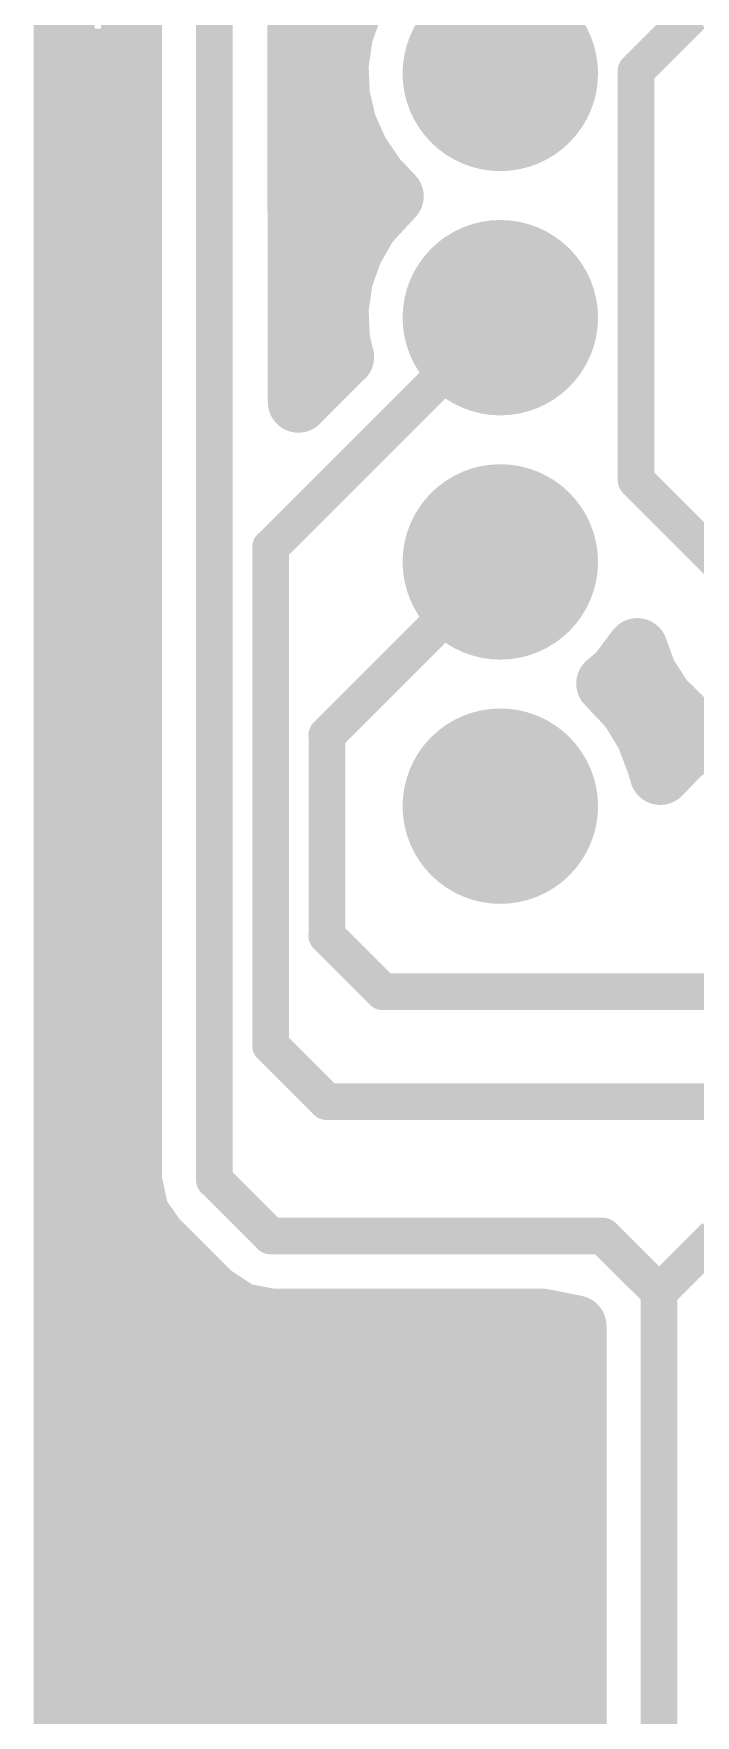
# Model space of a CAD drawing. Extents: x 0 to 2, y 0.1 to 1.8.
# Drawn here: x 0 to 0.271, y 0.463 to 1.151 of the extents above; entities that cross this region are included whole.
import ezdxf

# ---------------------------------------------------------------- set-up
doc = ezdxf.new("R2010")
doc.units = 0
doc.layers.add('Top', color=5, linetype='CONTINUOUS')

msp = doc.modelspace()

# ---------------------------------------------------------------- linework, layer by layer
at = {"layer": 'Top', "linetype": 'CONTINUOUS'}
for points, const_width in [([(0.0125, 1.7875), (0.0125, 0.1125)], 0.025), ([(0.04, 0.682), (0.04, 1.291)], 0.025), ([(0.074, 0.682), (0.074, 1.291)], 0.015), ([(0.108, 1.266), (0.1083, 1.0004)], 0.025), ([(0.191, 1.191), (0.191, 1.135)], 0.015), ([(0.1306, 1.1627), (0.1368, 1.1735)], 0.025), ([(0.1264, 1.151), (0.1306, 1.1627)], 0.025), ([(0.2695, 1.159), (0.2465, 1.136)], 0.015), ([(0.1246, 1.1386), (0.1264, 1.151)], 0.025), ([(0.015, 1.1409), (0.0375, 1.1409)], 0.025), ([(0.1105, 1.1409), (0.1222, 1.1409)], 0.025), ([(0.1251, 1.1261), (0.1246, 1.1386)], 0.025), ([(0.2465, 1.136), (0.2465, 0.9685)], 0.015), ([(0.1279, 1.114), (0.1251, 1.1261)], 0.025), ([(0.015, 1.116), (0.0375, 1.116)], 0.025), ([(0.1105, 1.116), (0.1246, 1.116)], 0.025), ([(0.133, 1.1026), (0.1279, 1.114)], 0.025), ([(0.14, 1.0923), (0.133, 1.1026)], 0.025), ([(0.015, 1.0912), (0.0375, 1.0912)], 0.025), ([(0.1105, 1.0912), (0.1383, 1.0912)], 0.025), ([(0.1471, 1.0847), (0.14, 1.0923)], 0.025), ([(0.1368, 1.0735), (0.1471, 1.0847)], 0.025), ([(0.1306, 1.0627), (0.1368, 1.0735)], 0.025), ([(0.015, 1.0663), (0.0375, 1.0663)], 0.025), ([(0.1105, 1.0663), (0.1297, 1.0663)], 0.025), ([(0.1264, 1.051), (0.1306, 1.0627)], 0.025), ([(0.1246, 1.0386), (0.1264, 1.051)], 0.025), ([(0.015, 1.0414), (0.0375, 1.0414)], 0.025), ([(0.1105, 1.0414), (0.1222, 1.0414)], 0.025), ([(0.1251, 1.0261), (0.1246, 1.0386)], 0.025), ([(0.097, 0.941), (0.191, 1.035)], 0.015), ([(0.1268, 1.0189), (0.1251, 1.0261)], 0.025), ([(0.015, 1.0166), (0.0375, 1.0166)], 0.025), ([(0.1083, 1.0004), (0.1268, 1.0189)], 0.025), ([(0.1105, 1.0166), (0.1222, 1.0166)], 0.025), ([(0.015, 0.9917), (0.0375, 0.9917)], 0.025), ([(0.015, 0.9668), (0.0375, 0.9668)], 0.025), ([(0.2465, 0.9685), (0.301, 0.914)], 0.015), ([(0.015, 0.942), (0.0375, 0.942)], 0.025), ([(0.097, 0.737), (0.097, 0.941)], 0.015), ([(0.191, 0.935), (0.12, 0.864)], 0.015), ([(0.015, 0.9171), (0.0375, 0.9171)], 0.025), ([(0.247, 0.8995), (0.2396, 0.8896)], 0.025), ([(0.2509, 0.8889), (0.247, 0.8995)], 0.025), ([(0.015, 0.8922), (0.0375, 0.8922)], 0.025), ([(0.2396, 0.8896), (0.2346, 0.8852)], 0.025), ([(0.2346, 0.8852), (0.2442, 0.8749)], 0.025), ([(0.2577, 0.8785), (0.2509, 0.8889)], 0.025), ([(0.2666, 0.8698), (0.2577, 0.8785)], 0.025), ([(0.2442, 0.8749), (0.2507, 0.8642)], 0.025), ([(0.2756, 0.8643), (0.2666, 0.8698)], 0.025), ([(0.015, 0.8674), (0.0375, 0.8674)], 0.025), ([(0.2507, 0.8642), (0.2551, 0.8526)], 0.025), ([(0.2515, 0.8674), (0.2676, 0.8674)], 0.025), ([(0.2651, 0.857), (0.2759, 0.864)], 0.025), ([(0.12, 0.864), (0.12, 0.782)], 0.015), ([(0.2565, 0.848), (0.2651, 0.857)], 0.025), ([(0.2551, 0.8526), (0.2565, 0.848)], 0.025), ([(0.015, 0.8425), (0.0375, 0.8425)], 0.025), ([(0.015, 0.8176), (0.0375, 0.8176)], 0.025), ([(0.015, 0.7927), (0.0375, 0.7927)], 0.025), ([(0.12, 0.782), (0.143, 0.759)], 0.015), ([(0.015, 0.7679), (0.0375, 0.7679)], 0.025), ([(0.143, 0.759), (0.3606, 0.759)], 0.015), ([(0.015, 0.743), (0.0375, 0.743)], 0.025), ([(0.12, 0.714), (0.097, 0.737)], 0.015), ([(0.015, 0.7181), (0.0375, 0.7181)], 0.025), ([(0.301, 0.714), (0.12, 0.714)], 0.015), ([(0.015, 0.6933), (0.0375, 0.6933)], 0.025), ([(0.0429, 0.6682), (0.04, 0.682)], 0.025), ([(0.097, 0.659), (0.074, 0.682)], 0.015), ([(0.015, 0.6684), (0.0403, 0.6684)], 0.025), ([(0.05, 0.658), (0.0429, 0.6682)], 0.025), ([(0.073, 0.635), (0.05, 0.658)], 0.025), ([(0.233, 0.659), (0.097, 0.659)], 0.015), ([(0.256, 0.636), (0.233, 0.659)], 0.015), ([(0.256, 0.636), (0.279, 0.659)], 0.015), ([(0.015, 0.6435), (0.0618, 0.6435)], 0.025), ([(0.0848, 0.6273), (0.073, 0.635)], 0.025), ([(0.256, 0.3953), (0.256, 0.636)], 0.015), ([(0.097, 0.625), (0.0848, 0.6273)], 0.025), ([(0.208, 0.625), (0.097, 0.625)], 0.025), ([(0.222, 0.6222), (0.208, 0.625)], 0.025), ([(0.222, 0.3953), (0.222, 0.6222)], 0.025), ([(0.015, 0.6187), (0.2196, 0.6187)], 0.025), ([(0.015, 0.5938), (0.2196, 0.5938)], 0.025), ([(0.015, 0.5689), (0.2196, 0.5689)], 0.025), ([(0.015, 0.5441), (0.2196, 0.5441)], 0.025), ([(0.015, 0.5192), (0.2196, 0.5192)], 0.025), ([(0.015, 0.4943), (0.2196, 0.4943)], 0.025), ([(0.015, 0.4695), (0.2196, 0.4695)], 0.025)]:
    msp.add_lwpolyline(points, dxfattribs=dict(at, const_width=const_width))
for points, const_width in [([(0.1243, 1.1627, 1), (0.1368, 1.1627, 1), (0.1243, 1.1627, 1)], 0.0125), ([(0.1243, 1.1627, 1), (0.1368, 1.1627, 1), (0.1243, 1.1627, 1)], 0.0125), ([(0.211, 1.135, 1), (0.171, 1.135, 1), (0.211, 1.135, 1)], 0.04), ([(0.1202, 1.151, 1), (0.1327, 1.151, 1), (0.1202, 1.151, 1)], 0.0125), ([(0.1202, 1.151, 1), (0.1327, 1.151, 1), (0.1202, 1.151, 1)], 0.0125), ([(0.1184, 1.1386, 1), (0.1309, 1.1386, 1), (0.1184, 1.1386, 1)], 0.0125), ([(0.1184, 1.1386, 1), (0.1309, 1.1386, 1), (0.1184, 1.1386, 1)], 0.0125), ([(0.2428, 1.136, 1), (0.2503, 1.136, 1), (0.2428, 1.136, 1)], 0.0075), ([(0.2428, 1.136, 1), (0.2503, 1.136, 1), (0.2428, 1.136, 1)], 0.0075), ([(0.1189, 1.1261, 1), (0.1314, 1.1261, 1), (0.1189, 1.1261, 1)], 0.0125), ([(0.1189, 1.1261, 1), (0.1314, 1.1261, 1), (0.1189, 1.1261, 1)], 0.0125), ([(0.1873, 1.135, 1), (0.1948, 1.135, 1), (0.1873, 1.135, 1)], 0.0075), ([(0.1217, 1.114, 1), (0.1342, 1.114, 1), (0.1217, 1.114, 1)], 0.0125), ([(0.1217, 1.114, 1), (0.1342, 1.114, 1), (0.1217, 1.114, 1)], 0.0125), ([(0.1267, 1.1026, 1), (0.1392, 1.1026, 1), (0.1267, 1.1026, 1)], 0.0125), ([(0.1267, 1.1026, 1), (0.1392, 1.1026, 1), (0.1267, 1.1026, 1)], 0.0125), ([(0.1338, 1.0923, 1), (0.1463, 1.0923, 1), (0.1338, 1.0923, 1)], 0.0125), ([(0.1338, 1.0923, 1), (0.1463, 1.0923, 1), (0.1338, 1.0923, 1)], 0.0125), ([(0.1409, 1.0847, 1), (0.1534, 1.0847, 1), (0.1409, 1.0847, 1)], 0.0125), ([(0.1409, 1.0847, 1), (0.1534, 1.0847, 1), (0.1409, 1.0847, 1)], 0.0125), ([(0.1306, 1.0735, 1), (0.1431, 1.0735, 1), (0.1306, 1.0735, 1)], 0.0125), ([(0.1306, 1.0735, 1), (0.1431, 1.0735, 1), (0.1306, 1.0735, 1)], 0.0125), ([(0.1243, 1.0627, 1), (0.1368, 1.0627, 1), (0.1243, 1.0627, 1)], 0.0125), ([(0.1243, 1.0627, 1), (0.1368, 1.0627, 1), (0.1243, 1.0627, 1)], 0.0125), ([(0.211, 1.035, 1), (0.171, 1.035, 1), (0.211, 1.035, 1)], 0.04), ([(0.1202, 1.051, 1), (0.1327, 1.051, 1), (0.1202, 1.051, 1)], 0.0125), ([(0.1202, 1.051, 1), (0.1327, 1.051, 1), (0.1202, 1.051, 1)], 0.0125), ([(0.1184, 1.0386, 1), (0.1309, 1.0386, 1), (0.1184, 1.0386, 1)], 0.0125), ([(0.1184, 1.0386, 1), (0.1309, 1.0386, 1), (0.1184, 1.0386, 1)], 0.0125), ([(0.1873, 1.035, 1), (0.1948, 1.035, 1), (0.1873, 1.035, 1)], 0.0075), ([(0.1189, 1.0261, 1), (0.1314, 1.0261, 1), (0.1189, 1.0261, 1)], 0.0125), ([(0.1189, 1.0261, 1), (0.1314, 1.0261, 1), (0.1189, 1.0261, 1)], 0.0125), ([(0.1206, 1.0189, 1), (0.1331, 1.0189, 1), (0.1206, 1.0189, 1)], 0.0125), ([(0.1206, 1.0189, 1), (0.1331, 1.0189, 1), (0.1206, 1.0189, 1)], 0.0125), ([(0.1021, 1.0004, 1), (0.1146, 1.0004, 1), (0.1021, 1.0004, 1)], 0.0125), ([(0.1021, 1.0004, 1), (0.1146, 1.0004, 1), (0.1021, 1.0004, 1)], 0.0125), ([(0.211, 0.935, 1), (0.171, 0.935, 1), (0.211, 0.935, 1)], 0.04), ([(0.2428, 0.9685, 1), (0.2503, 0.9685, 1), (0.2428, 0.9685, 1)], 0.0075), ([(0.2428, 0.9685, 1), (0.2503, 0.9685, 1), (0.2428, 0.9685, 1)], 0.0075), ([(0.0932, 0.941, 1), (0.1007, 0.941, 1), (0.0932, 0.941, 1)], 0.0075), ([(0.0932, 0.941, 1), (0.1007, 0.941, 1), (0.0932, 0.941, 1)], 0.0075), ([(0.1873, 0.935, 1), (0.1948, 0.935, 1), (0.1873, 0.935, 1)], 0.0075), ([(0.2408, 0.8995, 1), (0.2533, 0.8995, 1), (0.2408, 0.8995, 1)], 0.0125), ([(0.2408, 0.8995, 1), (0.2533, 0.8995, 1), (0.2408, 0.8995, 1)], 0.0125), ([(0.2333, 0.8896, 1), (0.2458, 0.8896, 1), (0.2333, 0.8896, 1)], 0.0125), ([(0.2333, 0.8896, 1), (0.2458, 0.8896, 1), (0.2333, 0.8896, 1)], 0.0125), ([(0.2283, 0.8852, 1), (0.2408, 0.8852, 1), (0.2283, 0.8852, 1)], 0.0125), ([(0.2283, 0.8852, 1), (0.2408, 0.8852, 1), (0.2283, 0.8852, 1)], 0.0125), ([(0.2447, 0.8889, 1), (0.2572, 0.8889, 1), (0.2447, 0.8889, 1)], 0.0125), ([(0.2447, 0.8889, 1), (0.2572, 0.8889, 1), (0.2447, 0.8889, 1)], 0.0125), ([(0.2514, 0.8785, 1), (0.2639, 0.8785, 1), (0.2514, 0.8785, 1)], 0.0125), ([(0.2514, 0.8785, 1), (0.2639, 0.8785, 1), (0.2514, 0.8785, 1)], 0.0125), ([(0.2379, 0.8749, 1), (0.2504, 0.8749, 1), (0.2379, 0.8749, 1)], 0.0125), ([(0.2379, 0.8749, 1), (0.2504, 0.8749, 1), (0.2379, 0.8749, 1)], 0.0125), ([(0.2604, 0.8698, 1), (0.2729, 0.8698, 1), (0.2604, 0.8698, 1)], 0.0125), ([(0.2604, 0.8698, 1), (0.2729, 0.8698, 1), (0.2604, 0.8698, 1)], 0.0125), ([(0.211, 0.835, 1), (0.171, 0.835, 1), (0.211, 0.835, 1)], 0.04), ([(0.2445, 0.8642, 1), (0.257, 0.8642, 1), (0.2445, 0.8642, 1)], 0.0125), ([(0.2445, 0.8642, 1), (0.257, 0.8642, 1), (0.2445, 0.8642, 1)], 0.0125), ([(0.2694, 0.8643, 1), (0.2819, 0.8643, 1), (0.2694, 0.8643, 1)], 0.0125), ([(0.2696, 0.864, 1), (0.2821, 0.864, 1), (0.2696, 0.864, 1)], 0.0125), ([(0.1162, 0.864, 1), (0.1237, 0.864, 1), (0.1162, 0.864, 1)], 0.0075), ([(0.1162, 0.864, 1), (0.1237, 0.864, 1), (0.1162, 0.864, 1)], 0.0075), ([(0.2588, 0.857, 1), (0.2713, 0.857, 1), (0.2588, 0.857, 1)], 0.0125), ([(0.2588, 0.857, 1), (0.2713, 0.857, 1), (0.2588, 0.857, 1)], 0.0125), ([(0.2489, 0.8526, 1), (0.2614, 0.8526, 1), (0.2489, 0.8526, 1)], 0.0125), ([(0.2489, 0.8526, 1), (0.2614, 0.8526, 1), (0.2489, 0.8526, 1)], 0.0125), ([(0.2502, 0.848, 1), (0.2627, 0.848, 1), (0.2502, 0.848, 1)], 0.0125), ([(0.2502, 0.848, 1), (0.2627, 0.848, 1), (0.2502, 0.848, 1)], 0.0125), ([(0.1162, 0.782, 1), (0.1237, 0.782, 1), (0.1162, 0.782, 1)], 0.0075), ([(0.1162, 0.782, 1), (0.1237, 0.782, 1), (0.1162, 0.782, 1)], 0.0075), ([(0.1392, 0.759, 1), (0.1467, 0.759, 1), (0.1392, 0.759, 1)], 0.0075), ([(0.1392, 0.759, 1), (0.1467, 0.759, 1), (0.1392, 0.759, 1)], 0.0075), ([(0.0932, 0.737, 1), (0.1007, 0.737, 1), (0.0932, 0.737, 1)], 0.0075), ([(0.0932, 0.737, 1), (0.1007, 0.737, 1), (0.0932, 0.737, 1)], 0.0075), ([(0.1162, 0.714, 1), (0.1237, 0.714, 1), (0.1162, 0.714, 1)], 0.0075), ([(0.1162, 0.714, 1), (0.1237, 0.714, 1), (0.1162, 0.714, 1)], 0.0075), ([(0.0338, 0.682, 1), (0.0463, 0.682, 1), (0.0338, 0.682, 1)], 0.0125), ([(0.0338, 0.682, 1), (0.0463, 0.682, 1), (0.0338, 0.682, 1)], 0.0125), ([(0.0702, 0.682, 1), (0.0777, 0.682, 1), (0.0702, 0.682, 1)], 0.0075), ([(0.0702, 0.682, 1), (0.0777, 0.682, 1), (0.0702, 0.682, 1)], 0.0075), ([(0.0367, 0.6682, 1), (0.0492, 0.6682, 1), (0.0367, 0.6682, 1)], 0.0125), ([(0.0367, 0.6682, 1), (0.0492, 0.6682, 1), (0.0367, 0.6682, 1)], 0.0125), ([(0.0437, 0.658, 1), (0.0562, 0.658, 1), (0.0437, 0.658, 1)], 0.0125), ([(0.0437, 0.658, 1), (0.0562, 0.658, 1), (0.0437, 0.658, 1)], 0.0125), ([(0.0932, 0.659, 1), (0.1007, 0.659, 1), (0.0932, 0.659, 1)], 0.0075), ([(0.0932, 0.659, 1), (0.1007, 0.659, 1), (0.0932, 0.659, 1)], 0.0075), ([(0.2292, 0.659, 1), (0.2367, 0.659, 1), (0.2292, 0.659, 1)], 0.0075), ([(0.2292, 0.659, 1), (0.2367, 0.659, 1), (0.2292, 0.659, 1)], 0.0075), ([(0.0667, 0.635, 1), (0.0792, 0.635, 1), (0.0667, 0.635, 1)], 0.0125), ([(0.0667, 0.635, 1), (0.0792, 0.635, 1), (0.0667, 0.635, 1)], 0.0125), ([(0.2522, 0.636, 1), (0.2597, 0.636, 1), (0.2522, 0.636, 1)], 0.0075), ([(0.2522, 0.636, 1), (0.2597, 0.636, 1), (0.2522, 0.636, 1)], 0.0075), ([(0.2522, 0.636, 1), (0.2597, 0.636, 1), (0.2522, 0.636, 1)], 0.0075), ([(0.0785, 0.6273, 1), (0.091, 0.6273, 1), (0.0785, 0.6273, 1)], 0.0125), ([(0.0785, 0.6273, 1), (0.091, 0.6273, 1), (0.0785, 0.6273, 1)], 0.0125), ([(0.0907, 0.625, 1), (0.1032, 0.625, 1), (0.0907, 0.625, 1)], 0.0125), ([(0.0907, 0.625, 1), (0.1032, 0.625, 1), (0.0907, 0.625, 1)], 0.0125), ([(0.2017, 0.625, 1), (0.2142, 0.625, 1), (0.2017, 0.625, 1)], 0.0125), ([(0.2017, 0.625, 1), (0.2142, 0.625, 1), (0.2017, 0.625, 1)], 0.0125), ([(0.2157, 0.6222, 1), (0.2282, 0.6222, 1), (0.2157, 0.6222, 1)], 0.0125), ([(0.2157, 0.6222, 1), (0.2282, 0.6222, 1), (0.2157, 0.6222, 1)], 0.0125)]:
    msp.add_lwpolyline(points, format="xyb", dxfattribs=dict(at, const_width=const_width))

doc.saveas('drawing.dxf')
